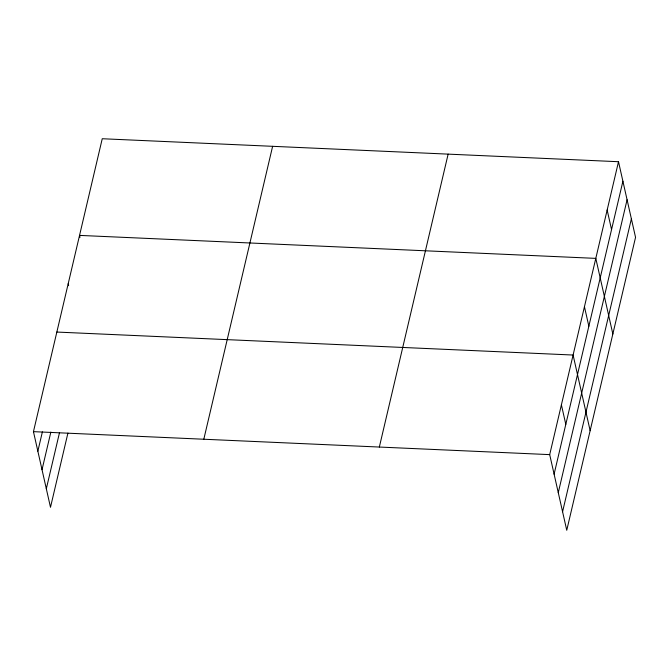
<?xml version="1.0" encoding="UTF-8"?>
<svg xmlns="http://www.w3.org/2000/svg" width="669" height="669" viewBox="0 0 669 669"><rect width="100%" height="100%" fill="white"/><g stroke="black" fill="none" stroke-linecap="round" stroke-linejoin="round"><path stroke-width="1" d="M67.92 433.102L50.493 507.286L33.45 431.656L102.248 138.734L618.507 161.714L635.55 237.344L566.752 530.266L549.701 454.627L618.507 161.714M37.849 451.182L42.39 431.873M42.022 469.697L50.852 432.09M46.32 488.771L59.449 432.876M203.811 439.232L272.618 146.319M379.34 447.043L448.138 154.129M554.099 474.154L622.906 181.232M558.272 492.668L627.079 199.755M562.579 511.752L631.377 218.83M56.84 332.058L573.099 355.038L590.142 430.677M33.45 431.656L549.701 454.627M607.151 210.041L611.55 229.567M612.846 334.007L595.803 258.376L79.544 235.396L79.987 237.353M584.447 306.703L588.845 326.229M561.4 404.829L565.798 424.355M68.196 283.731L68.639 285.68"/></g></svg>
